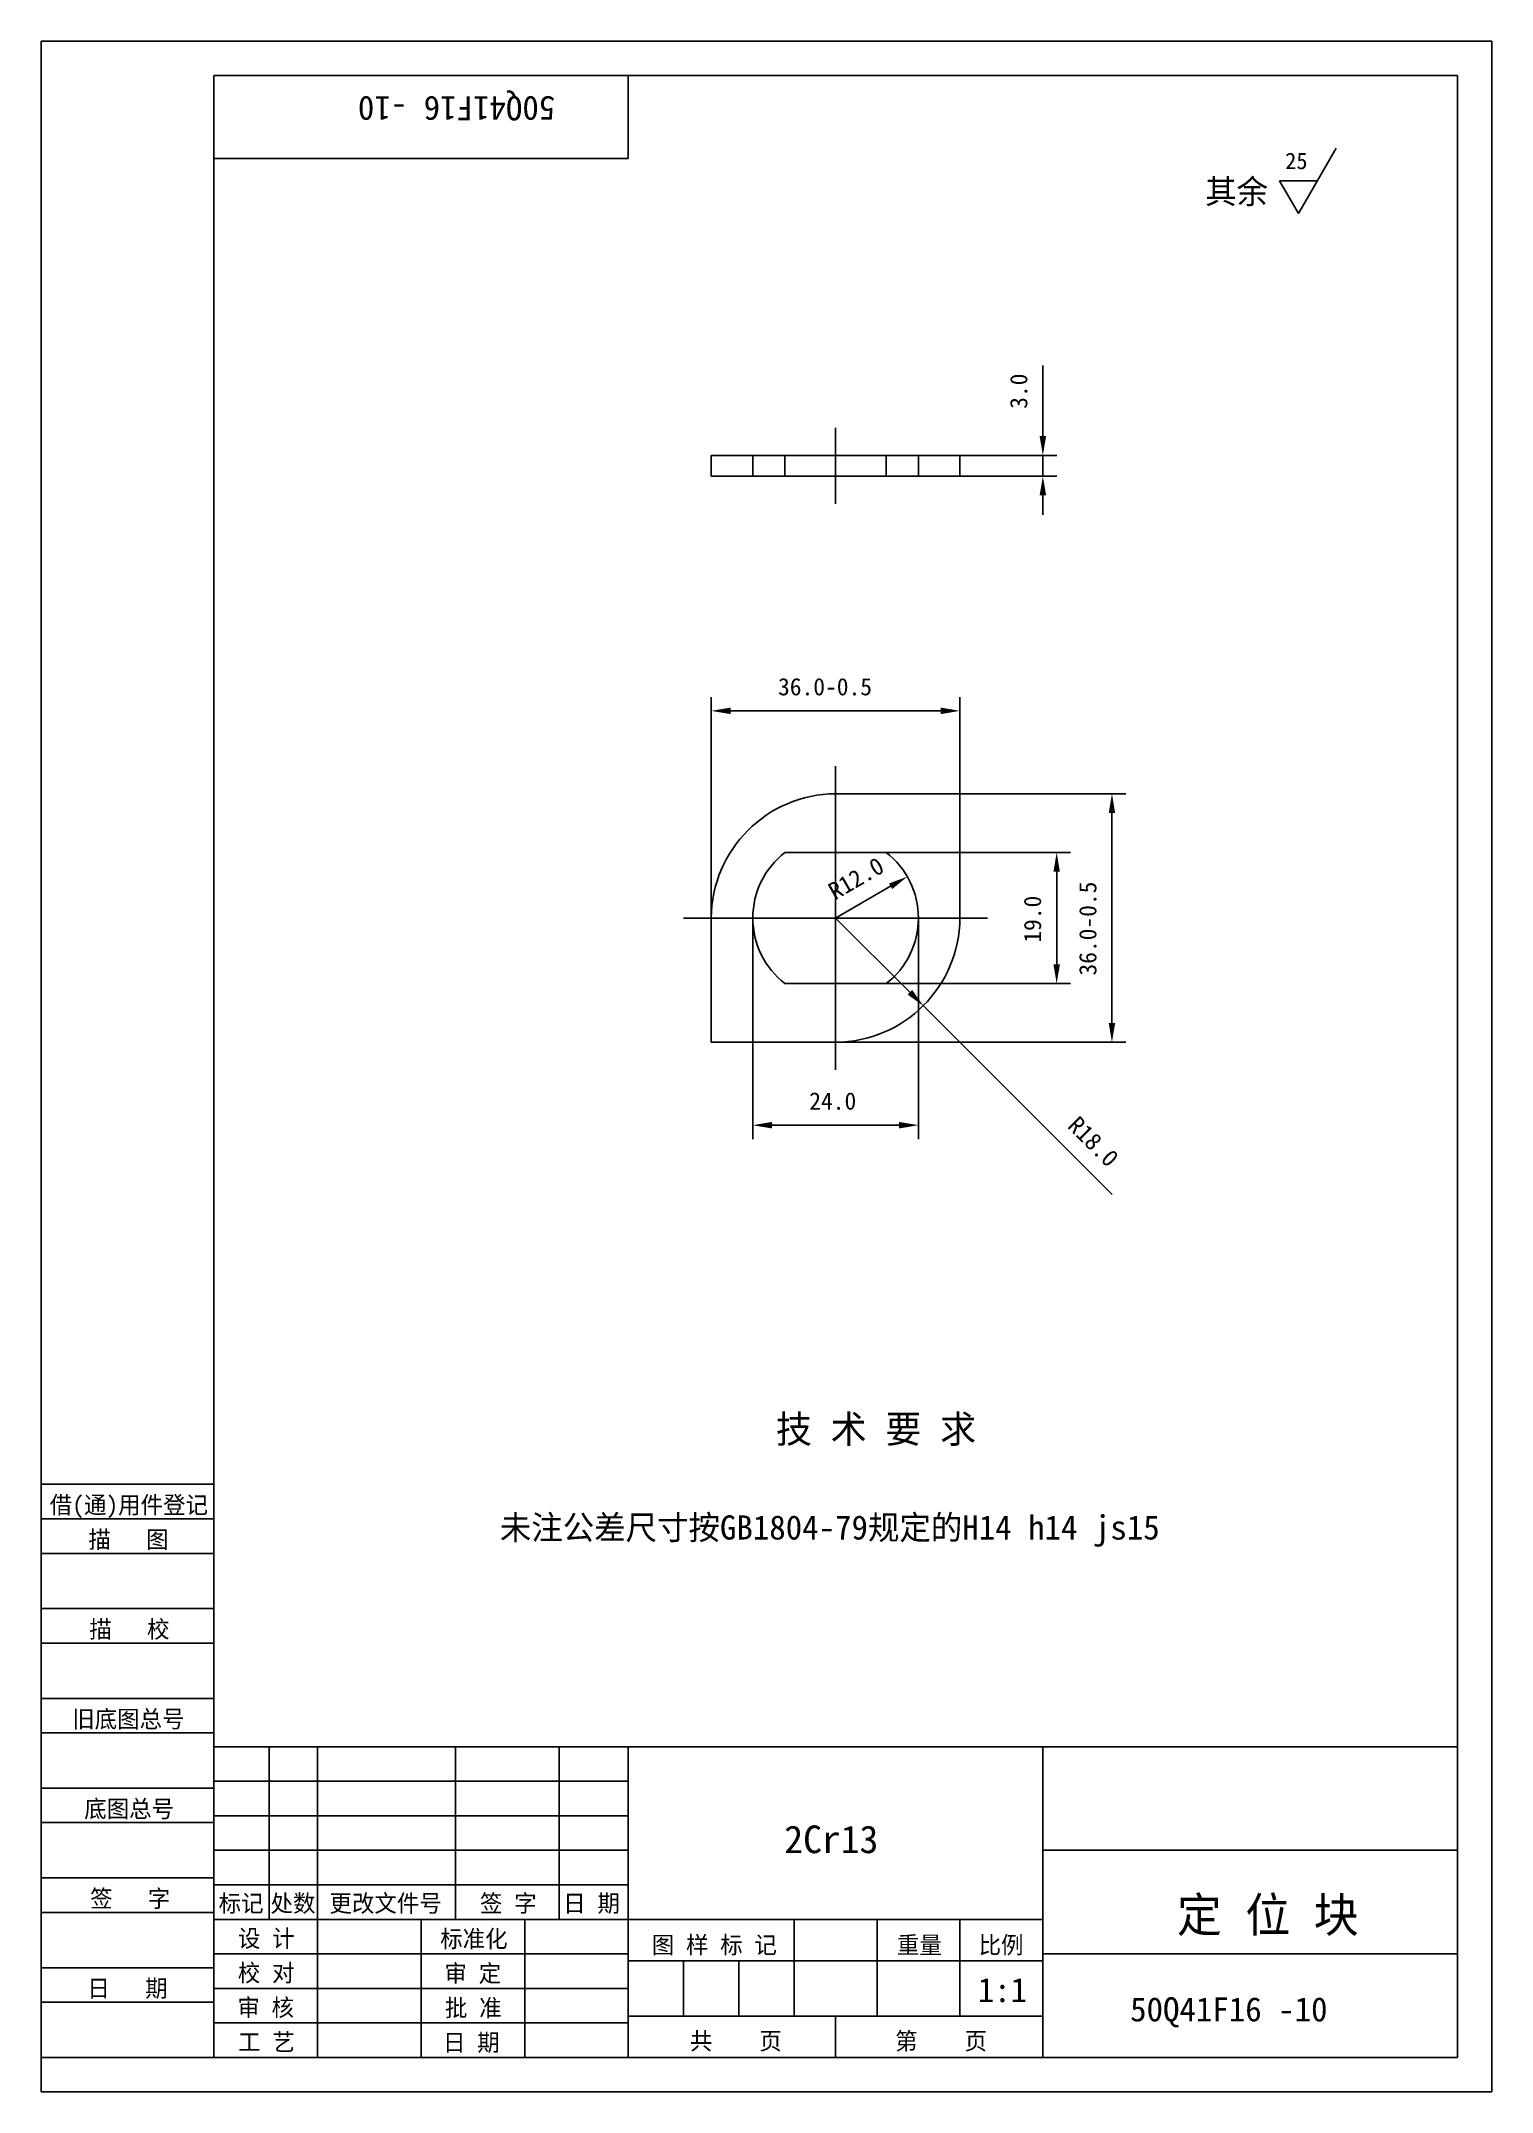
# Model space of a CAD drawing. Header units: metres. Extents: x 0 to 210, y 0 to 297.
import ezdxf

# ---------------------------------------------------------------- set-up
doc = ezdxf.new("R2010")
doc.units = ezdxf.units.M
for name, color, linetype in [('C', 6, 'Continuous'), ('D', 1, 'Continuous'), ('FL', 5, 'Continuous'), ('T', 7, 'Continuous'), ('TL', 4, 'Continuous')]:
    doc.layers.add(name, color=color, linetype=linetype)

# ---------------------------------------------------------------- blocks, each defined once
blk = doc.blocks.new('TUKUN4')
at = {"layer": 'FL'}
for p, q in [((0, 297), (0, 0)), ((210, 297), (0, 297)), ((210, 0), (210, 297)), ((0, 78), (25, 78)), ((0, 70), (25, 70)), ((0, 65), (25, 65)), ((0, 57), (25, 57)), ((0, 52), (25, 52)), ((33, 25), (33, 50)), ((40, 5), (40, 50)), ((60, 25), (60, 50)), ((75, 25), (75, 50)), ((25, 45), (85, 45)), ((0, 44), (25, 44)), ((0, 39), (25, 39)), ((25, 40), (85, 40)), ((25, 35), (85, 35)), ((0, 31), (25, 31)), ((25, 30), (85, 30)), ((0, 26), (25, 26)), ((70, 5), (70, 25)), ((0, 18), (25, 18)), ((25, 20), (85, 20)), ((25, 15), (85, 15)), ((0, 13), (25, 13)), ((25, 10), (85, 10)), ((0, 0), (210, 0))]:
    blk.add_line(p, q, dxfattribs=at)
at = {"layer": 'TL'}
for p, q in [((25, 5), (25, 292)), ((205, 292), (25, 292)), ((85, 292), (85, 280)), ((205, 5), (205, 292)), ((85, 280), (25, 280)), ((0, 88), (25, 88)), ((0, 83), (25, 83)), ((205, 50), (25, 50)), ((85, 5), (85, 50)), ((145, 5), (145, 50)), ((205, 35), (145, 35)), ((145, 25), (25, 25)), ((55, 5), (55, 25)), ((109, 11), (109, 25)), ((121, 11), (121, 25)), ((133, 11), (133, 25)), ((85, 19), (145, 19)), ((93, 11), (93, 19)), ((101, 11), (101, 19)), ((205, 20), (145, 20)), ((145, 11), (85, 11)), ((115, 5), (115, 11)), ((0, 5), (205, 5))]:
    blk.add_line(p, q, dxfattribs=at)
at = {"layer": 'T'}
for s, p in [('借(通)用件登记', (1.26, 83.76)), ('描   图', (6.86, 78.76)), ('描   校', (6.98, 65.76)), ('旧底图总号', (4.52, 52.76)), ('底图总号', (6.25, 39.76)), ('签   字', (7.1, 26.76)), ('标记', (25.71, 26.07)), ('处数', (33.22, 26.07)), ('更改文件号', (41.75, 26.07)), ('签 字', (63.53, 26.07)), ('日 期', (75.57, 26.07)), ('设 计', (28.5, 20.99)), ('标准化', (57.77, 20.93)), ('图 样 标 记', (88.4, 20.04)), ('重量', (123.88, 20.04)), ('比例', (135.7, 20.04)), ('校 对', (28.48, 15.99)), ('审 定', (58.39, 15.93)), ('日   期', (6.72, 13.76)), ('审 核', (28.41, 10.99)), ('批 准', (58.46, 10.93)), ('共    页', (93.91, 6.13)), ('第    页', (123.62, 6.13)), ('工 艺', (28.52, 5.99)), ('日 期', (58.18, 5.93))]:
    blk.add_text(s, height=2.5, dxfattribs=at).set_placement(p)

msp = doc.modelspace()

# ---------------------------------------------------------------- linework, layer by layer
at = {"layer": 'C'}
for points in [[(115, 230), (115, 241)], [(115, 148), (115, 192)], [(93, 170), (137, 170)]]:
    msp.add_lwpolyline(points, dxfattribs=at)
at = {"layer": 'D'}
for p, q in [((187.46, 281.46), (182, 272)), ((182, 272), (179.27, 276.73)), ((179.27, 276.73), (184.73, 276.73)), ((145, 242.6), (145, 250.02)), ((145, 239.8), (145, 242.6)), ((133, 237), (147, 237)), ((145, 234), (145, 237)), ((133, 234), (147, 234)), ((145, 231.2), (145, 228.4)), ((97, 170), (97, 202)), ((133, 188), (133, 202)), ((99.8, 200), (130.2, 200)), ((133, 188), (157, 188)), ((155, 154.8), (155, 185.2)), ((122.33, 179.5), (149, 179.5)), ((147, 163.3), (147, 176.7)), ((122.97, 174.6), (115, 170)), ((103, 170), (103, 138)), ((125.75, 159.25), (115, 170)), ((127, 170), (127, 138)), ((122.33, 160.5), (149, 160.5)), ((127.73, 157.27), (145.41, 139.59)), ((115, 152), (157, 152)), ((105.8, 140), (124.2, 140)), ((145.41, 139.59), (155.02, 129.98))]:
    msp.add_line(p, q, dxfattribs=at)
for points in [[(144.53, 239.8), (145.47, 239.8), (145, 237)], [(144.53, 231.2), (145.47, 231.2), (145, 234)], [(99.8, 200.47), (99.8, 199.53), (97, 200)], [(130.2, 200.47), (130.2, 199.53), (133, 200)], [(154.53, 185.2), (155.47, 185.2), (155, 188)], [(146.53, 176.7), (147.47, 176.7), (147, 179.5)], [(123.2, 174.2), (122.73, 175), (125.39, 176)], [(146.53, 163.3), (147.47, 163.3), (147, 160.5)], [(125.42, 158.92), (126.08, 159.58), (127.73, 157.27)], [(154.53, 154.8), (155.47, 154.8), (155, 152)], [(105.8, 140.47), (105.8, 139.53), (103, 140)], [(124.2, 140.47), (124.2, 139.53), (127, 140)]]:
    msp.add_solid(points, dxfattribs=at)
at = {"layer": 'TL'}
for points in [[(97, 234), (97, 237), (103, 237), (103, 234)], [(133, 237), (133, 234), (127, 234), (127, 237)]]:
    msp.add_lwpolyline(points, close=True, dxfattribs=at)
for points in [[(103, 237), (127, 237)], [(107.67, 234), (107.67, 237)], [(122.33, 237), (122.33, 234)], [(103, 234), (127, 234)]]:
    msp.add_lwpolyline(points, dxfattribs=at)
msp.add_lwpolyline([(133, 170, -0.41), (115, 152), (97, 152), (97, 170, -0.41), (115, 188), (133, 188)], format="xyb", close=True, dxfattribs=at)
msp.add_lwpolyline([(107.67, 160.5), (122.33, 160.5, 0.49), (122.33, 179.5), (107.67, 179.5, 0.49), (107.67, 160.5, 0.49)], format="xyb", dxfattribs=at)

# ---------------------------------------------------------------- block references
at = {"layer": 'D'}
msp.add_blockref('TUKUN4', (0, 0), dxfattribs=at)

# ---------------------------------------------------------------- texts
for s, height, rotation, p in [('50Q41F16 -10', 3.5, 180, (74.43, 289)), ('3.0', 2.5, 90, (142.75, 243.74)), ('R12.0', 2.5, 30, (114.9, 172.54)), ('19.0', 2.5, 90, (144.75, 166.43)), ('36.0-0.5', 2.5, 90, (152.75, 161.67)), ('R18.0', 2.5, 315, (148.42, 139.76))]:
    msp.add_text(s, height=height, rotation=rotation, dxfattribs=at).set_placement(p)
for s, height, p in [('25', 2.38, (180.07, 278.45)), ('其余', 3.5, (168.49, 273.46)), ('36.0-0.5', 2.5, (106.67, 202.25)), ('24.0', 2.5, (111.19, 142.25)), ('技 术 要 求', 4, (106.37, 94)), ('未注公差尺寸按GB1804-79规定的H14 h14 js15', 3.5, (66.41, 80)), ('2Cr13', 4, (107.58, 34.59)), ('定 位 块', 5, (164.4, 23.16)), ('1:1', 3.5, (135.57, 13.01)), ('50Q41F16 -10', 3.5, (157.63, 10.22))]:
    msp.add_text(s, height=height, dxfattribs=at).set_placement(p)

doc.saveas('drawing.dxf')
